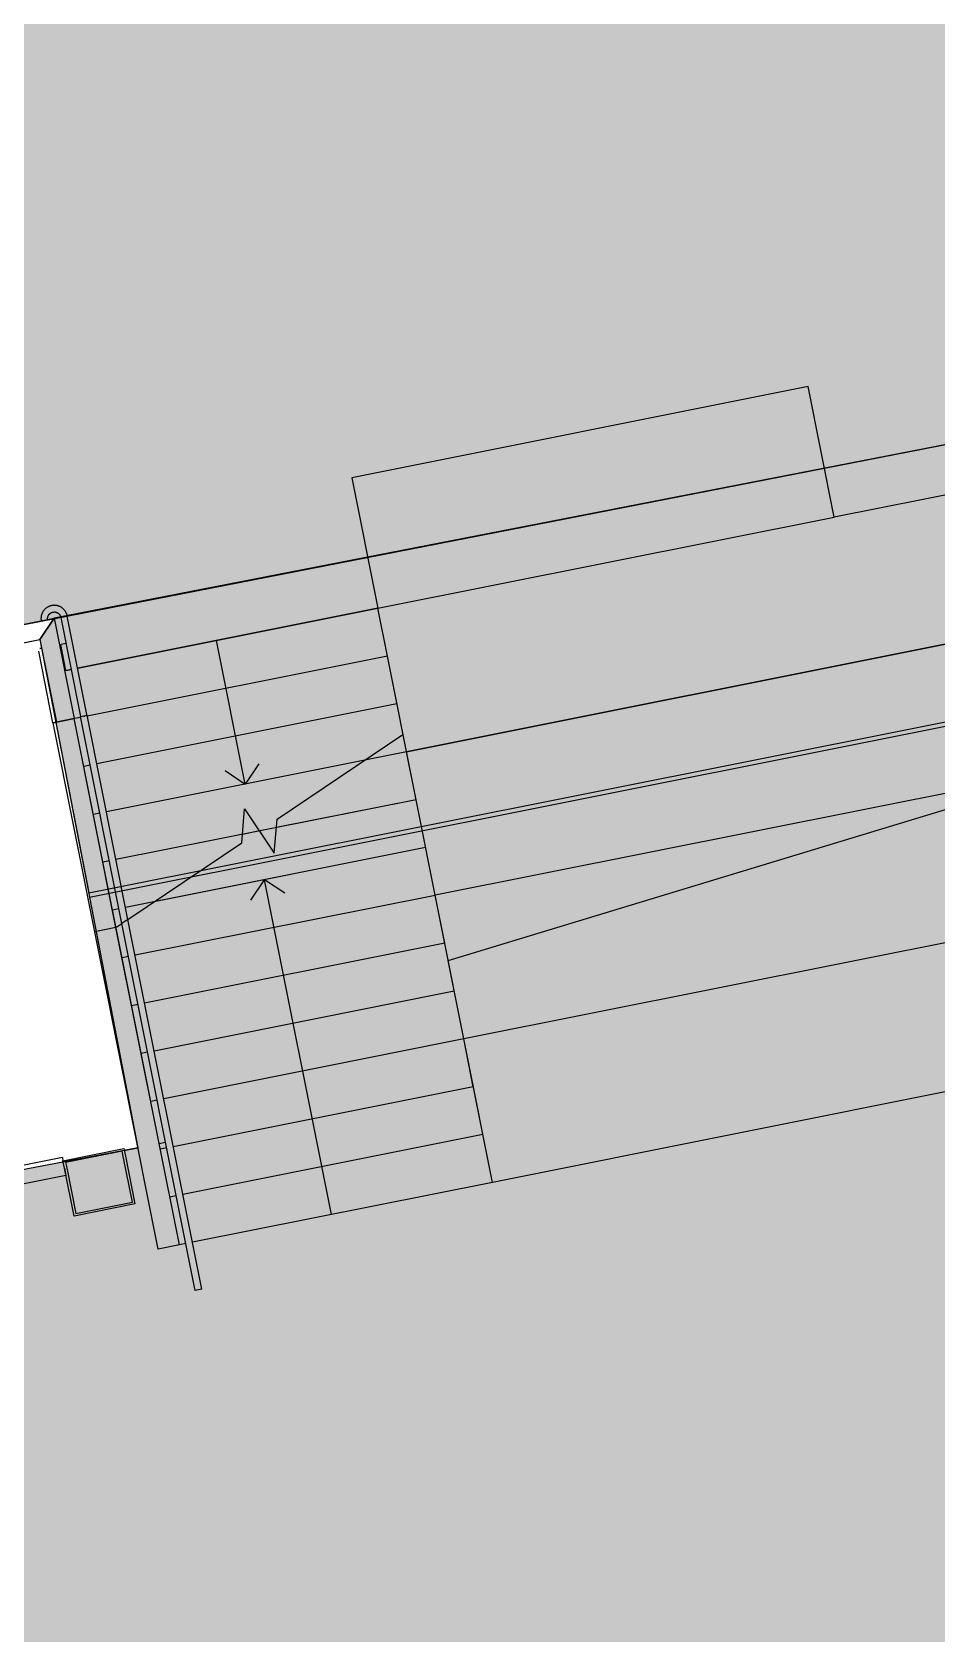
# Model space of a CAD drawing. Header units: inches. Extents: x 69213732 to 69221603, y 27657838 to 27667119.
# Drawn here: x 69216098.4 to 69216302.5, y 27664694.1 to 27665055.3 of the extents above; entities that cross this region are included whole.
import ezdxf

# ---------------------------------------------------------------- set-up
doc = ezdxf.new("R2010")
doc.units = ezdxf.units.IN
doc.header["$LTSCALE"] = 100
doc.header["$MEASUREMENT"] = 0
for name, color, linetype in [('A-FLOR', 3, 'CONTINUOUS'), ('AREA-ASSIGN', 7, 'CONTINUOUS'), ('AREA-GROSS', 1, 'CONTINUOUS'), ('Rooms-Category-Color', 7, 'CONTINUOUS'), ('Rooms-College-Color', 7, 'CONTINUOUS'), ('Rooms-Department-Color', 7, 'CONTINUOUS'), ('Rooms-Division-Color', 7, 'CONTINUOUS')]:
    doc.layers.add(name, color=color, linetype=linetype)

msp = doc.modelspace()

# ---------------------------------------------------------------- hatches: boundary and pattern name
at = {"layer": 'Rooms-Category-Color', "true_color": 0xffe090}
msp.add_hatch(color=41, dxfattribs=at).paths.add_polyline_path([(69215418.38, 27665841.33), (69215557.12, 27665146.32), (69215914.82, 27665338.84), (69215927.14, 27665315.94), (69215909.53, 27665306.47), (69215947.89, 27665235.19), (69215965.5, 27665244.67), (69215975.63, 27665225.85), (69215958.02, 27665216.37), (69216004.76, 27665129.53), (69216022.37, 27665139.01), (69216033.6, 27665118.15), (69216031.37, 27665115.93), (69216071.14, 27664916.72), (69216601.6, 27665020.34), (69216300.5, 27665579.78), (69216317.23, 27665588.78), (69216009.95, 27666159.72)])
at = {"layer": 'Rooms-Category-Color', "true_color": 0xadadad}
msp.add_hatch(color=253, dxfattribs=at).paths.add_polyline_path([(69217293.45, 27664338.06), (69217369.4, 27664378.94), (69217358.5, 27664399.19), (69217359.03, 27664399.47), (69217041.59, 27664987.32), (69216572.33, 27664893.72), (69216549.14, 27665009.87), (69216103.39, 27664923.16), (69216100.15, 27664918.3), (69216122.26, 27664803.73), (69215984.77, 27664777.49), (69215906.75, 27664922.46), (69216059.69, 27664952.99), (69216041.5, 27665044.1), (69215859.69, 27665007.26), (69215852.47, 27665020.68), (69215873.11, 27665031.77), (69215816.27, 27665137.39), (69215678.09, 27665063.02), (69215845.34, 27664752.26), (69215885.01, 27664760.18), (69215888.54, 27664742.48), (69215857.83, 27664736.34), (69215874.69, 27664651.88), (69215891.73, 27664655.29), (69215896.2, 27664632.85), (69215791.76, 27664612), (69215788.83, 27664626.71), (69215729.5, 27664614.87), (69215732.43, 27664600.16), (69215572.83, 27664568.3), (69215584.09, 27664511.91), (69215767.25, 27664548.48), (69215768.14, 27664544.06), (69215782.08, 27664546.85), (69215778.85, 27664563.03), (69215786.7, 27664564.6), (69215787.87, 27664558.71), (69216019.31, 27664604.91), (69216018.13, 27664610.8), (69216025.98, 27664612.36), (69216033.54, 27664574.49), (69216094.71, 27664586.7), (69216090.37, 27664608.39), (69216163.31, 27664622.95), (69216167.64, 27664601.26), (69216231.38, 27664613.98), (69216223.82, 27664651.86), (69216231.67, 27664653.43), (69216232.84, 27664647.54), (69216464.28, 27664693.74), (69216463.1, 27664699.63), (69216470.95, 27664701.19), (69216478.51, 27664663.32), (69216541.61, 27664675.91), (69216537.27, 27664697.61), (69216634.99, 27664717.12), (69216639.32, 27664695.42), (69216702.57, 27664708.05), (69216695.01, 27664745.92), (69216702.86, 27664747.49), (69216704.03, 27664741.61), (69216935.47, 27664787.81), (69216934.29, 27664793.69), (69216942.14, 27664795.26), (69216945.37, 27664779.08), (69216994.47, 27664788.88), (69216991.94, 27664793.57), (69216988.31, 27664791.62), (69216958.99, 27664846.1), (69217009.84, 27664873.47), (69217101.28, 27664703.58), (69217054.06, 27664678.17), (69217084.07, 27664622.41), (69217094.81, 27664627.91), (69217131.37, 27664647.59), (69217129.7, 27664642), (69217146.4, 27664610.96), (69217145.89, 27664610.69), (69217287.04, 27664348.45), (69217287.68, 27664348.79)])
at = {"layer": 'Rooms-College-Color', "true_color": 0xadadad}
msp.add_hatch(color=253, dxfattribs=at).paths.add_polyline_path([(69215418.38, 27665841.33), (69215557.12, 27665146.32), (69215914.82, 27665338.84), (69215927.14, 27665315.94), (69215909.53, 27665306.47), (69215947.89, 27665235.19), (69215965.5, 27665244.67), (69215975.63, 27665225.85), (69215958.02, 27665216.37), (69216004.76, 27665129.53), (69216022.37, 27665139.01), (69216033.6, 27665118.15), (69216031.37, 27665115.93), (69216071.14, 27664916.72), (69216601.6, 27665020.34), (69216300.5, 27665579.78), (69216317.23, 27665588.78), (69216009.95, 27666159.72)])
at = {"layer": 'Rooms-College-Color', "true_color": 0xffe090}
msp.add_hatch(color=41, dxfattribs=at).paths.add_polyline_path([(69217293.45, 27664338.06), (69217369.4, 27664378.94), (69217358.5, 27664399.19), (69217359.03, 27664399.47), (69217041.59, 27664987.32), (69216572.33, 27664893.72), (69216549.14, 27665009.87), (69216103.39, 27664923.16), (69216100.15, 27664918.3), (69216122.26, 27664803.73), (69215984.77, 27664777.49), (69215906.75, 27664922.46), (69216059.69, 27664952.99), (69216041.5, 27665044.1), (69215859.69, 27665007.26), (69215852.47, 27665020.68), (69215873.11, 27665031.77), (69215816.27, 27665137.39), (69215678.09, 27665063.02), (69215845.34, 27664752.26), (69215885.01, 27664760.18), (69215888.54, 27664742.48), (69215857.83, 27664736.34), (69215874.69, 27664651.88), (69215891.73, 27664655.29), (69215896.2, 27664632.85), (69215791.76, 27664612), (69215788.83, 27664626.71), (69215729.5, 27664614.87), (69215732.43, 27664600.16), (69215572.83, 27664568.3), (69215584.09, 27664511.91), (69215767.25, 27664548.48), (69215768.14, 27664544.06), (69215782.08, 27664546.85), (69215778.85, 27664563.03), (69215786.7, 27664564.6), (69215787.87, 27664558.71), (69216019.31, 27664604.91), (69216018.13, 27664610.8), (69216025.98, 27664612.36), (69216033.54, 27664574.49), (69216094.71, 27664586.7), (69216090.37, 27664608.39), (69216163.31, 27664622.95), (69216167.64, 27664601.26), (69216231.38, 27664613.98), (69216223.82, 27664651.86), (69216231.67, 27664653.43), (69216232.84, 27664647.54), (69216464.28, 27664693.74), (69216463.1, 27664699.63), (69216470.95, 27664701.19), (69216478.51, 27664663.32), (69216541.61, 27664675.91), (69216537.27, 27664697.61), (69216634.99, 27664717.12), (69216639.32, 27664695.42), (69216702.57, 27664708.05), (69216695.01, 27664745.92), (69216702.86, 27664747.49), (69216704.03, 27664741.61), (69216935.47, 27664787.81), (69216934.29, 27664793.69), (69216942.14, 27664795.26), (69216945.37, 27664779.08), (69216994.47, 27664788.88), (69216991.94, 27664793.57), (69216988.31, 27664791.62), (69216958.99, 27664846.1), (69217009.84, 27664873.47), (69217101.28, 27664703.58), (69217054.06, 27664678.17), (69217084.07, 27664622.41), (69217094.81, 27664627.91), (69217131.37, 27664647.59), (69217129.7, 27664642), (69217146.4, 27664610.96), (69217145.89, 27664610.69), (69217287.04, 27664348.45), (69217287.68, 27664348.79)])
at = {"layer": 'Rooms-Department-Color', "true_color": 0x604aed}
msp.add_hatch(color=173, dxfattribs=at).paths.add_polyline_path([(69215418.38, 27665841.33), (69215557.12, 27665146.32), (69215914.82, 27665338.84), (69215927.14, 27665315.94), (69215909.53, 27665306.47), (69215947.89, 27665235.19), (69215965.5, 27665244.67), (69215975.63, 27665225.85), (69215958.02, 27665216.37), (69216004.76, 27665129.53), (69216022.37, 27665139.01), (69216033.6, 27665118.15), (69216031.37, 27665115.93), (69216071.14, 27664916.72), (69216601.6, 27665020.34), (69216300.5, 27665579.78), (69216317.23, 27665588.78), (69216009.95, 27666159.72)])
at = {"layer": 'Rooms-Department-Color', "true_color": 0xacacac}
msp.add_hatch(color=253, dxfattribs=at).paths.add_polyline_path([(69217293.45, 27664338.06), (69217369.4, 27664378.94), (69217358.5, 27664399.19), (69217359.03, 27664399.47), (69217041.59, 27664987.32), (69216572.33, 27664893.72), (69216549.14, 27665009.87), (69216103.39, 27664923.16), (69216100.15, 27664918.3), (69216122.26, 27664803.73), (69215984.77, 27664777.49), (69215906.75, 27664922.46), (69216059.69, 27664952.99), (69216041.5, 27665044.1), (69215859.69, 27665007.26), (69215852.47, 27665020.68), (69215873.11, 27665031.77), (69215816.27, 27665137.39), (69215678.09, 27665063.02), (69215845.34, 27664752.26), (69215885.01, 27664760.18), (69215888.54, 27664742.48), (69215857.83, 27664736.34), (69215874.69, 27664651.88), (69215891.73, 27664655.29), (69215896.2, 27664632.85), (69215791.76, 27664612), (69215788.83, 27664626.71), (69215729.5, 27664614.87), (69215732.43, 27664600.16), (69215572.83, 27664568.3), (69215584.09, 27664511.91), (69215767.25, 27664548.48), (69215768.14, 27664544.06), (69215782.08, 27664546.85), (69215778.85, 27664563.03), (69215786.7, 27664564.6), (69215787.87, 27664558.71), (69216019.31, 27664604.91), (69216018.13, 27664610.8), (69216025.98, 27664612.36), (69216033.54, 27664574.49), (69216094.71, 27664586.7), (69216090.37, 27664608.39), (69216163.31, 27664622.95), (69216167.64, 27664601.26), (69216231.38, 27664613.98), (69216223.82, 27664651.86), (69216231.67, 27664653.43), (69216232.84, 27664647.54), (69216464.28, 27664693.74), (69216463.1, 27664699.63), (69216470.95, 27664701.19), (69216478.51, 27664663.32), (69216541.61, 27664675.91), (69216537.27, 27664697.61), (69216634.99, 27664717.12), (69216639.32, 27664695.42), (69216702.57, 27664708.05), (69216695.01, 27664745.92), (69216702.86, 27664747.49), (69216704.03, 27664741.61), (69216935.47, 27664787.81), (69216934.29, 27664793.69), (69216942.14, 27664795.26), (69216945.37, 27664779.08), (69216994.47, 27664788.88), (69216991.94, 27664793.57), (69216988.31, 27664791.62), (69216958.99, 27664846.1), (69217009.84, 27664873.47), (69217101.28, 27664703.58), (69217054.06, 27664678.17), (69217084.07, 27664622.41), (69217094.81, 27664627.91), (69217131.37, 27664647.59), (69217129.7, 27664642), (69217146.4, 27664610.96), (69217145.89, 27664610.69), (69217287.04, 27664348.45), (69217287.68, 27664348.79)])
at = {"layer": 'Rooms-Division-Color', "true_color": 0x604aed}
msp.add_hatch(color=173, dxfattribs=at).paths.add_polyline_path([(69215418.38, 27665841.33), (69215557.12, 27665146.32), (69215914.82, 27665338.84), (69215927.14, 27665315.94), (69215909.53, 27665306.47), (69215947.89, 27665235.19), (69215965.5, 27665244.67), (69215975.63, 27665225.85), (69215958.02, 27665216.37), (69216004.76, 27665129.53), (69216022.37, 27665139.01), (69216033.6, 27665118.15), (69216031.37, 27665115.93), (69216071.14, 27664916.72), (69216601.6, 27665020.34), (69216300.5, 27665579.78), (69216317.23, 27665588.78), (69216009.95, 27666159.72)])
at = {"layer": 'Rooms-Division-Color', "true_color": 0xadadad}
msp.add_hatch(color=253, dxfattribs=at).paths.add_polyline_path([(69217293.45, 27664338.06), (69217369.4, 27664378.94), (69217358.5, 27664399.19), (69217359.03, 27664399.47), (69217041.59, 27664987.32), (69216572.33, 27664893.72), (69216549.14, 27665009.87), (69216103.39, 27664923.16), (69216100.15, 27664918.3), (69216122.26, 27664803.73), (69215984.77, 27664777.49), (69215906.75, 27664922.46), (69216059.69, 27664952.99), (69216041.5, 27665044.1), (69215859.69, 27665007.26), (69215852.47, 27665020.68), (69215873.11, 27665031.77), (69215816.27, 27665137.39), (69215678.09, 27665063.02), (69215845.34, 27664752.26), (69215885.01, 27664760.18), (69215888.54, 27664742.48), (69215857.83, 27664736.34), (69215874.69, 27664651.88), (69215891.73, 27664655.29), (69215896.2, 27664632.85), (69215791.76, 27664612), (69215788.83, 27664626.71), (69215729.5, 27664614.87), (69215732.43, 27664600.16), (69215572.83, 27664568.3), (69215584.09, 27664511.91), (69215767.25, 27664548.48), (69215768.14, 27664544.06), (69215782.08, 27664546.85), (69215778.85, 27664563.03), (69215786.7, 27664564.6), (69215787.87, 27664558.71), (69216019.31, 27664604.91), (69216018.13, 27664610.8), (69216025.98, 27664612.36), (69216033.54, 27664574.49), (69216094.71, 27664586.7), (69216090.37, 27664608.39), (69216163.31, 27664622.95), (69216167.64, 27664601.26), (69216231.38, 27664613.98), (69216223.82, 27664651.86), (69216231.67, 27664653.43), (69216232.84, 27664647.54), (69216464.28, 27664693.74), (69216463.1, 27664699.63), (69216470.95, 27664701.19), (69216478.51, 27664663.32), (69216541.61, 27664675.91), (69216537.27, 27664697.61), (69216634.99, 27664717.12), (69216639.32, 27664695.42), (69216702.57, 27664708.05), (69216695.01, 27664745.92), (69216702.86, 27664747.49), (69216704.03, 27664741.61), (69216935.47, 27664787.81), (69216934.29, 27664793.69), (69216942.14, 27664795.26), (69216945.37, 27664779.08), (69216994.47, 27664788.88), (69216991.94, 27664793.57), (69216988.31, 27664791.62), (69216958.99, 27664846.1), (69217009.84, 27664873.47), (69217101.28, 27664703.58), (69217054.06, 27664678.17), (69217084.07, 27664622.41), (69217094.81, 27664627.91), (69217131.37, 27664647.59), (69217129.7, 27664642), (69217146.4, 27664610.96), (69217145.89, 27664610.69), (69217287.04, 27664348.45), (69217287.68, 27664348.79)])

# ---------------------------------------------------------------- linework, layer by layer
at = {"layer": 'A-FLOR'}
for p, q in [((69216273.44, 27664975.33), (69216170.5, 27664954.78)), ((69216279.32, 27664945.91), (69216273.44, 27664975.33)), ((69216373.49, 27664964.71), (69216279.31, 27664945.91)), ((69216170.5, 27664954.78), (69216176.37, 27664925.35)), ((69216182.83, 27664893), (69216482.89, 27664952.9)), ((69216482.89, 27664952.9), (69216182.83, 27664893)), ((69216176.37, 27664925.35), (69216279.32, 27664945.91)), ((69216101.74, 27664925.51), (69216101.73, 27664925.51)), ((69216102.82, 27664925.96), (69216102.81, 27664925.96)), ((69216103.99, 27664925.96), (69216103.98, 27664925.96)), ((69216105.07, 27664925.51), (69216105.07, 27664925.52)), ((69216108.69, 27664911.84), (69216176.37, 27664925.35)), ((69216176.37, 27664925.35), (69216108.69, 27664911.84)), ((69216178.52, 27664914.57), (69216176.37, 27664925.35)), ((69216071.14, 27664916.72), (69216103.39, 27664923.16)), ((69216100.15, 27664918.3), (69216103.39, 27664923.16)), ((69216100.46, 27664923.61), (69216100.46, 27664923.6)), ((69216100.91, 27664924.68), (69216100.91, 27664924.68)), ((69216101.98, 27664923.5), (69216101.98, 27664923.5)), ((69216102.41, 27664924.15), (69216102.41, 27664924.15)), ((69216103.11, 27664924.49), (69216103.11, 27664924.49)), ((69216103.39, 27664923.16), (69216107.91, 27664900.5)), ((69216103.88, 27664924.44), (69216103.88, 27664924.44)), ((69216104.53, 27664924.01), (69216104.53, 27664924.01)), ((69216104.87, 27664923.31), (69216109.34, 27664900.98)), ((69216105.9, 27664924.69), (69216105.89, 27664924.69)), ((69216110.85, 27664901.05), (69216106.34, 27664923.61)), ((69216067.9, 27664911.87), (69216100.15, 27664918.3)), ((69216100.15, 27664918.3), (69216103.87, 27664899.69)), ((69216146.49, 27664885.73), (69216140.02, 27664918.09)), ((69216489.35, 27664920.54), (69216189.29, 27664860.64)), ((69216103.11, 27664899.54), (69216099.89, 27664915.68)), ((69216100.16, 27664916.28), (69216100.54, 27664916.36)), ((69216100.17, 27664916.27), (69216100.54, 27664916.34)), ((69216100.54, 27664916.34), (69216100.17, 27664916.27)), ((69216106.05, 27664917.44), (69216104.59, 27664917.15)), ((69216104.59, 27664917.15), (69216104.77, 27664917.19)), ((69216104.77, 27664917.19), (69216105.95, 27664911.3)), ((69216178.52, 27664914.57), (69216110.85, 27664901.06)), ((69216202.21, 27664795.91), (69216178.52, 27664914.57)), ((69216107.22, 27664911.55), (69216105.76, 27664911.26)), ((69216105.95, 27664911.3), (69216107.22, 27664911.55)), ((69216180.68, 27664903.78), (69216113, 27664890.27)), ((69216103.87, 27664899.69), (69216103.11, 27664899.54)), ((69216103.12, 27664899.51), (69216107.9, 27664900.47)), ((69216107.91, 27664900.5), (69216103.87, 27664899.69)), ((69216117.31, 27664853.39), (69216107.9, 27664900.47)), ((69216125.15, 27664814.16), (69216107.91, 27664900.5)), ((69216109.37, 27664900.76), (69216107.92, 27664900.47)), ((69216109.33, 27664900.98), (69216110.8, 27664901.27)), ((69216118.66, 27664854.29), (69216109.33, 27664900.98)), ((69216110.22, 27664900.93), (69216110.01, 27664900.88)), ((69216120.01, 27664855.19), (69216110.8, 27664901.27)), ((69216110.85, 27664901.05), (69216110.85, 27664901.05)), ((69216112.53, 27664852.43), (69216103.12, 27664899.51)), ((69216153.67, 27664877.82), (69216182.05, 27664896.9)), ((69216182.83, 27664892.99), (69216115.16, 27664879.47)), ((69216182.83, 27664892.99), (69216173.44, 27664891.11)), ((69216184.99, 27664882.19), (69216182.83, 27664893)), ((69216111.53, 27664889.98), (69216110.07, 27664889.68)), ((69216141.91, 27664888.78), (69216146.49, 27664885.73)), ((69216149.54, 27664890.31), (69216146.49, 27664885.73)), ((69216192.23, 27664845.93), (69216334.73, 27664889.2)), ((69216495.81, 27664888.18), (69216195.75, 27664828.28)), ((69216495.81, 27664888.18), (69216195.75, 27664828.28)), ((69216184.99, 27664882.19), (69216117.31, 27664868.68)), ((69216184.99, 27664882.19), (69216153.51, 27664875.91)), ((69216113.68, 27664879.18), (69216112.23, 27664878.88)), ((69216145.7, 27664872.47), (69216146.34, 27664880.12)), ((69216146.34, 27664880.12), (69216153.03, 27664870.17)), ((69216149.68, 27664875.14), (69216145.86, 27664874.38)), ((69216153.03, 27664870.17), (69216153.67, 27664877.82)), ((69216187.14, 27664871.41), (69216119.47, 27664857.9)), ((69216120.01, 27664855.19), (69216145.7, 27664872.47)), ((69216187.14, 27664871.41), (69216125.95, 27664859.19)), ((69216115.84, 27664868.39), (69216114.38, 27664868.1)), ((69216147.75, 27664859.58), (69216150.8, 27664864.16)), ((69216155.38, 27664861.1), (69216150.8, 27664864.16)), ((69216165.89, 27664788.65), (69216150.8, 27664864.16)), ((69216189.29, 27664860.62), (69216121.62, 27664847.11)), ((69216189.29, 27664860.62), (69216121.62, 27664847.11)), ((69216191.45, 27664849.83), (69216189.29, 27664860.64)), ((69216118, 27664857.6), (69216116.53, 27664857.31)), ((69216117.31, 27664853.39), (69216112.53, 27664852.43)), ((69216131.61, 27664781.81), (69216117.31, 27664853.39)), ((69216117.32, 27664853.39), (69216118.66, 27664854.29)), ((69216131.61, 27664781.81), (69216117.32, 27664853.39)), ((69216120.01, 27664855.19), (69216118.66, 27664854.29)), ((69216135.19, 27664771.54), (69216118.66, 27664854.29)), ((69216136.66, 27664771.84), (69216120.01, 27664855.19)), ((69216502.27, 27664855.82), (69216202.21, 27664795.92)), ((69216502.27, 27664855.82), (69216202.21, 27664795.92)), ((69216126.83, 27664780.86), (69216112.53, 27664852.43)), ((69216191.45, 27664849.83), (69216123.78, 27664836.32)), ((69216191.45, 27664849.83), (69216123.78, 27664836.32)), ((69216120.15, 27664846.81), (69216118.69, 27664846.52)), ((69216120.15, 27664846.81), (69216118.69, 27664846.52)), ((69216202.21, 27664795.92), (69216192.23, 27664845.93)), ((69216193.6, 27664839.04), (69216125.93, 27664825.53)), ((69216193.6, 27664839.04), (69216125.93, 27664825.53)), ((69216122.31, 27664836.03), (69216120.84, 27664835.74)), ((69216122.31, 27664836.03), (69216120.84, 27664835.74)), ((69216195.75, 27664828.26), (69216128.09, 27664814.75)), ((69216195.75, 27664828.26), (69216128.09, 27664814.75)), ((69216197.91, 27664817.47), (69216195.75, 27664828.28)), ((69216124.46, 27664825.24), (69216122.99, 27664824.95)), ((69216124.46, 27664825.24), (69216122.99, 27664824.95)), ((69216197.91, 27664817.47), (69216130.24, 27664803.96)), ((69216197.91, 27664817.47), (69216130.24, 27664803.96)), ((69216126.62, 27664814.45), (69216125.15, 27664814.16)), ((69216126.62, 27664814.45), (69216125.15, 27664814.16)), ((69216200.06, 27664806.68), (69216132.4, 27664793.18)), ((69216200.06, 27664806.68), (69216132.4, 27664793.18)), ((69216119.19, 27664803.11), (69216122.26, 27664803.73)), ((69216127.04, 27664804.68), (69216128.51, 27664804.98)), ((69216128.77, 27664803.67), (69216127.3, 27664803.38)), ((69216128.77, 27664803.67), (69216127.3, 27664803.38)), ((69216105.23, 27664801.53), (69215984.77, 27664777.49)), ((69216105.23, 27664801.53), (69216105.37, 27664800.8)), ((69216105.71, 27664799.09), (69216106.03, 27664797.49)), ((69216106.03, 27664797.49), (69215982.58, 27664772.84)), ((69216202.21, 27664795.91), (69216134.55, 27664782.4)), ((69216202.21, 27664795.91), (69216134.55, 27664782.4)), ((69216202.21, 27664795.91), (69216202.21, 27664795.92)), ((69216130.93, 27664792.88), (69216129.45, 27664792.59)), ((69216130.93, 27664792.88), (69216129.45, 27664792.59)), ((69216131.61, 27664781.81), (69216126.83, 27664780.86)), ((69216133.08, 27664782.11), (69216131.61, 27664781.81)), ((69216133.08, 27664782.11), (69216131.61, 27664781.81)), ((69216136.66, 27664771.84), (69216135.19, 27664771.54))]:
    msp.add_line(p, q, dxfattribs=at)
at = {"layer": 'A-FLOR', "lineweight": 25}
for p, q in [((69216105.37, 27664800.8), (69216119.1, 27664803.54)), ((69216118.71, 27664802.95), (69216105.96, 27664800.41)), ((69216118.95, 27664801.73), (69216118.71, 27664802.95)), ((69216119.1, 27664803.54), (69216119.44, 27664801.83)), ((69216105.71, 27664799.09), (69216105.37, 27664800.8)), ((69216107.87, 27664788.3), (69216105.71, 27664799.09)), ((69216105.96, 27664800.41), (69216106.2, 27664799.18)), ((69216106.2, 27664799.18), (69216108.26, 27664788.89)), ((69216121.01, 27664791.43), (69216118.95, 27664801.73)), ((69216119.44, 27664801.83), (69216121.6, 27664791.04)), ((69216108.26, 27664788.89), (69216121.01, 27664791.43)), ((69216121.6, 27664791.04), (69216107.87, 27664788.3))]:
    msp.add_line(p, q, dxfattribs=at)
at = {"layer": 'A-FLOR'}
for points in [[(69216101.73, 27664925.51), (69216101.64, 27664925.45), (69216101.55, 27664925.38), (69216101.46, 27664925.3), (69216101.37, 27664925.22), (69216101.28, 27664925.14), (69216101.2, 27664925.05), (69216101.12, 27664924.96), (69216101.04, 27664924.87), (69216100.97, 27664924.77), (69216100.91, 27664924.68)], [(69216102.81, 27664925.96), (69216102.73, 27664925.94), (69216102.61, 27664925.91), (69216102.5, 27664925.88), (69216102.38, 27664925.84), (69216102.27, 27664925.8), (69216102.16, 27664925.75), (69216102.05, 27664925.7), (69216101.95, 27664925.64), (69216101.84, 27664925.58), (69216101.74, 27664925.52), (69216101.74, 27664925.51)], [(69216103.98, 27664925.96), (69216103.92, 27664925.97), (69216103.8, 27664925.99), (69216103.68, 27664926.01), (69216103.56, 27664926.01), (69216103.44, 27664926.02), (69216103.32, 27664926.02), (69216103.2, 27664926.01), (69216103.08, 27664926), (69216102.97, 27664925.99), (69216102.85, 27664925.97), (69216102.82, 27664925.96)], [(69216105.07, 27664925.52), (69216105.03, 27664925.54), (69216104.93, 27664925.6), (69216104.82, 27664925.66), (69216104.72, 27664925.72), (69216104.61, 27664925.77), (69216104.5, 27664925.81), (69216104.39, 27664925.85), (69216104.27, 27664925.89), (69216104.16, 27664925.92), (69216104.04, 27664925.95), (69216103.99, 27664925.96)], [(69216105.89, 27664924.69), (69216105.88, 27664924.71), (69216105.81, 27664924.8), (69216105.74, 27664924.9), (69216105.66, 27664924.99), (69216105.58, 27664925.08), (69216105.5, 27664925.17), (69216105.41, 27664925.25), (69216105.32, 27664925.33), (69216105.23, 27664925.4), (69216105.13, 27664925.47), (69216105.07, 27664925.51)], [(69216100.46, 27664923.6), (69216100.45, 27664923.57), (69216100.43, 27664923.45), (69216100.42, 27664923.33), (69216100.41, 27664923.21), (69216100.4, 27664923.09), (69216100.4, 27664922.97), (69216100.41, 27664922.85), (69216100.42, 27664922.73), (69216100.43, 27664922.61), (69216100.44, 27664922.57)], [(69216100.91, 27664924.68), (69216100.9, 27664924.67), (69216100.84, 27664924.57), (69216100.78, 27664924.47), (69216100.72, 27664924.36), (69216100.67, 27664924.25), (69216100.62, 27664924.14), (69216100.58, 27664924.03), (69216100.54, 27664923.92), (69216100.51, 27664923.8), (69216100.48, 27664923.69), (69216100.46, 27664923.61)], [(69216101.91, 27664922.86), (69216101.91, 27664922.9), (69216101.9, 27664922.96), (69216101.9, 27664923.02), (69216101.9, 27664923.08), (69216101.91, 27664923.14), (69216101.91, 27664923.2), (69216101.92, 27664923.26), (69216101.93, 27664923.32), (69216101.95, 27664923.38), (69216101.96, 27664923.44), (69216101.98, 27664923.5), (69216101.98, 27664923.5)], [(69216101.98, 27664923.5), (69216102, 27664923.55), (69216102.02, 27664923.61), (69216102.05, 27664923.66), (69216102.07, 27664923.72), (69216102.1, 27664923.77), (69216102.13, 27664923.82), (69216102.17, 27664923.87), (69216102.2, 27664923.92), (69216102.24, 27664923.97), (69216102.28, 27664924.01), (69216102.32, 27664924.06), (69216102.36, 27664924.1), (69216102.41, 27664924.14), (69216102.41, 27664924.15)], [(69216102.41, 27664924.15), (69216102.45, 27664924.18), (69216102.5, 27664924.22), (69216102.55, 27664924.25), (69216102.6, 27664924.28), (69216102.65, 27664924.31), (69216102.7, 27664924.34), (69216102.75, 27664924.37), (69216102.81, 27664924.4), (69216102.86, 27664924.42), (69216102.92, 27664924.44), (69216102.98, 27664924.46), (69216103.04, 27664924.47), (69216103.09, 27664924.49), (69216103.11, 27664924.49)], [(69216103.11, 27664924.49), (69216103.15, 27664924.5), (69216103.21, 27664924.51), (69216103.27, 27664924.51), (69216103.33, 27664924.52), (69216103.39, 27664924.52), (69216103.45, 27664924.52), (69216103.51, 27664924.52), (69216103.57, 27664924.51), (69216103.63, 27664924.5), (69216103.69, 27664924.49), (69216103.75, 27664924.48), (69216103.81, 27664924.46), (69216103.86, 27664924.45), (69216103.88, 27664924.44)], [(69216103.88, 27664924.44), (69216103.92, 27664924.43), (69216103.98, 27664924.41), (69216104.03, 27664924.38), (69216104.09, 27664924.35), (69216104.14, 27664924.33), (69216104.19, 27664924.3), (69216104.24, 27664924.26), (69216104.29, 27664924.23), (69216104.34, 27664924.19), (69216104.38, 27664924.15), (69216104.43, 27664924.11), (69216104.47, 27664924.07), (69216104.51, 27664924.03), (69216104.53, 27664924.01)], [(69216104.53, 27664924.01), (69216104.55, 27664923.98), (69216104.59, 27664923.94), (69216104.62, 27664923.89), (69216104.66, 27664923.84), (69216104.69, 27664923.79), (69216104.72, 27664923.74), (69216104.75, 27664923.68), (69216104.77, 27664923.63), (69216104.8, 27664923.57), (69216104.82, 27664923.52), (69216104.84, 27664923.46), (69216104.85, 27664923.4), (69216104.87, 27664923.34), (69216104.87, 27664923.31)], [(69216106.34, 27664923.61), (69216106.32, 27664923.72), (69216106.29, 27664923.84), (69216106.25, 27664923.95), (69216106.21, 27664924.07), (69216106.17, 27664924.18), (69216106.12, 27664924.29), (69216106.07, 27664924.4), (69216106.01, 27664924.5), (69216105.95, 27664924.61), (69216105.9, 27664924.69)]]:
    msp.add_lwpolyline(points, dxfattribs=at)
at = {"layer": 'AREA-ASSIGN'}
msp.add_lwpolyline([(69215418.38, 27665841.33), (69215557.12, 27665146.32), (69215914.82, 27665338.84), (69215927.14, 27665315.94), (69215909.53, 27665306.47), (69215947.89, 27665235.19), (69215965.5, 27665244.67), (69215975.63, 27665225.85), (69215958.02, 27665216.37), (69216004.76, 27665129.53), (69216022.37, 27665139.01), (69216033.6, 27665118.15), (69216031.37, 27665115.93), (69216071.14, 27664916.72), (69216601.6, 27665020.34), (69216300.5, 27665579.78), (69216317.23, 27665588.78), (69216009.95, 27666159.72)], close=True, dxfattribs=at)
msp.add_lwpolyline([(69217359.03, 27664399.47), (69217041.59, 27664987.32), (69216572.33, 27664893.72), (69216549.14, 27665009.87), (69216103.39, 27664923.16), (69216100.15, 27664918.3), (69216122.26, 27664803.73), (69215984.77, 27664777.49)], dxfattribs=at)
at = {"layer": 'AREA-GROSS'}
msp.add_lwpolyline([(69216067.9, 27664911.87), (69216100.15, 27664918.3), (69216111.18, 27664861.16), (69216560.91, 27664950.93), (69216549.95, 27665005.82), (69216631.13, 27665022.03), (69216757.83, 27664969.69), (69216894.61, 27664970.03), (69216570.14, 27664904.69), (69216561.11, 27664949.95), (69216111.37, 27664860.18), (69216122.26, 27664803.73), (69215984.77, 27664777.49)], dxfattribs=at)

doc.saveas('drawing.dxf')
